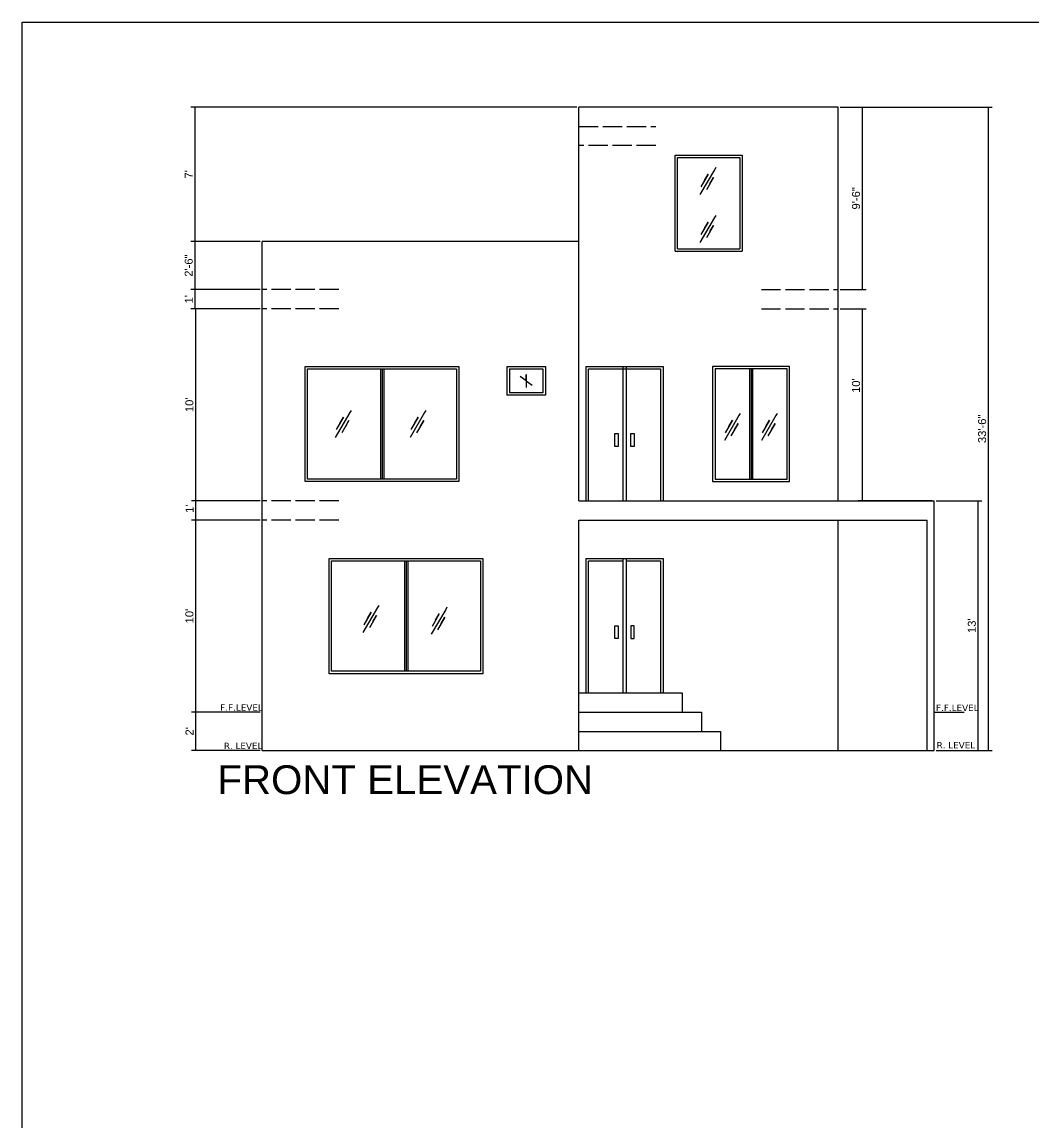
# Model space of a CAD drawing. Header units: inches. Extents: x 2124 to 5445, y -39 to 2337.
# Drawn here: x 2131 to 2763, y 1649 to 2337 of the extents above; entities that cross this region are included whole.
import ezdxf

# ---------------------------------------------------------------- set-up
doc = ezdxf.new("R2010")
doc.units = ezdxf.units.IN
doc.linetypes.add('ACAD_ISO02W100', pattern=[15, 12, -3])
doc.layers.get('Defpoints').update_dxf_attribs({"color": 3})
for name, color, linetype in [('Dash Line', 110, 'Continuous'), ('Dimensions', 91, 'Continuous'), ('Doors', 70, 'Continuous'), ('Glass', 6, 'Continuous'), ('Steps', 61, 'Continuous'), ('Venti', 241, 'ACAD_ISO02W100'), ('Windows', 31, 'Continuous')]:
    doc.layers.add(name, color=color, linetype=linetype)
doc.layers.add('Lettering', color=7, linetype='Continuous', true_color=0xecbcd1)
doc.layers.add('Pillars', color=151, linetype='Continuous', lineweight=30)
doc.layers.add('Walls', color=7, linetype='Continuous', lineweight=30, true_color=0xf0a998)
doc.styles.get("Standard").update_dxf_attribs({"font": 'arial.ttf'})
doc.dimstyles.new('ISO-25', dxfattribs={"dimscale": 2, "dimtxt": 2.5, "dimasz": 2.5, "dimexe": 1.25, "dimexo": 0.625, "dimtad": 1, "dimdec": 1, "dimlunit": 4, "dimtxsty": 'Standard', "dimblk": 'NONE', "dimcen": 2.5, "dimadec": 0, "dimazin": 0, "dimtfac": 1, "dimtdec": 1, "dimtmove": 0, "dimatfit": 3, "dimfxl": 1, "dimarcsym": 0})

# ---------------------------------------------------------------- blocks, each defined once
blk = doc.blocks.new('*D14')
at = {"layer": 'Defpoints', "color": 0, "transparency": 16777216}
for p in [(2478.47, 2283.66), (2238.49, 2199.66), (2280.47, 2199.66)]:
    blk.add_point(p, dxfattribs=at)
at = {"layer": 'Dimensions', "color": 0, "lineweight": -2, "transparency": 16777216}
for p, q in [((2477.22, 2283.66), (2235.99, 2283.66)), ((2238.49, 2283.66), (2238.49, 2199.66)), ((2279.22, 2199.66), (2235.99, 2199.66))]:
    blk.add_line(p, q, dxfattribs=at)
at = {"layer": 'Dimensions', "color": 0, "transparency": 16777216, "insert": (2234.74, 2241.66), "char_height": 5, "attachment_point": 5, "rotation": 90}
blk.add_mtext("7'", dxfattribs=at)
blk = doc.blocks.new('_None')
blk = doc.blocks.new('*D15')
at = {"layer": 'Defpoints', "color": 0, "transparency": 16777216}
for p in [(2280.47, 2199.66), (2238.5, 2169.66), (2280.47, 2169.66)]:
    blk.add_point(p, dxfattribs=at)
at = {"layer": 'Dimensions', "color": 0, "lineweight": -2, "transparency": 16777216}
for p, q in [((2279.22, 2199.66), (2236, 2199.66)), ((2238.5, 2199.66), (2238.5, 2169.66)), ((2279.22, 2169.66), (2236, 2169.66))]:
    blk.add_line(p, q, dxfattribs=at)
at = {"layer": 'Dimensions', "color": 0, "transparency": 16777216, "insert": (2234.69, 2184.66), "char_height": 5, "attachment_point": 5, "rotation": 90}
blk.add_mtext('2\'-6"', dxfattribs=at)
blk = doc.blocks.new('*D16')
at = {"layer": 'Defpoints', "color": 0, "transparency": 16777216}
for p in [(2280.47, 2169.66), (2238.5, 2157.66), (2280.47, 2157.66)]:
    blk.add_point(p, dxfattribs=at)
at = {"layer": 'Dimensions', "color": 0, "lineweight": -2, "transparency": 16777216}
for p, q in [((2279.22, 2169.66), (2236, 2169.66)), ((2238.5, 2169.66), (2238.5, 2157.66)), ((2279.22, 2157.66), (2236, 2157.66))]:
    blk.add_line(p, q, dxfattribs=at)
at = {"layer": 'Dimensions', "color": 0, "transparency": 16777216, "insert": (2234.74, 2163.66), "char_height": 5, "attachment_point": 5, "rotation": 90}
blk.add_mtext("1'", dxfattribs=at)
blk = doc.blocks.new('*D17')
at = {"layer": 'Defpoints', "color": 0, "transparency": 16777216}
for p in [(2280.47, 2037.66), (2238.92, 2025.66), (2280.47, 2025.66)]:
    blk.add_point(p, dxfattribs=at)
at = {"layer": 'Dimensions', "color": 0, "lineweight": -2, "transparency": 16777216}
for p, q in [((2279.22, 2037.66), (2236.42, 2037.66)), ((2238.92, 2037.66), (2238.92, 2025.66)), ((2279.22, 2025.66), (2236.42, 2025.66))]:
    blk.add_line(p, q, dxfattribs=at)
at = {"layer": 'Dimensions', "color": 0, "transparency": 16777216, "insert": (2235.16, 2032.73), "char_height": 5, "attachment_point": 5, "rotation": 90}
blk.add_mtext("1'", dxfattribs=at)
blk = doc.blocks.new('*D18')
at = {"layer": 'Defpoints', "color": 0, "transparency": 16777216}
for p in [(2280.47, 1905.66), (2238.92, 1881.66), (2280.47, 1881.66)]:
    blk.add_point(p, dxfattribs=at)
at = {"layer": 'Dimensions', "color": 0, "lineweight": -2, "transparency": 16777216}
for p, q in [((2279.22, 1905.66), (2236.42, 1905.66)), ((2238.92, 1905.66), (2238.92, 1881.66)), ((2279.22, 1881.66), (2236.42, 1881.66))]:
    blk.add_line(p, q, dxfattribs=at)
at = {"layer": 'Dimensions', "color": 0, "transparency": 16777216, "insert": (2235.16, 1893.66), "char_height": 5, "attachment_point": 5, "rotation": 90}
blk.add_mtext("2'", dxfattribs=at)
blk = doc.blocks.new('*D19')
at = {"layer": 'Defpoints', "color": 0, "transparency": 16777216}
for p in [(2640.47, 2283.66), (2640.47, 2169.66), (2655.39, 2169.66)]:
    blk.add_point(p, dxfattribs=at)
at = {"layer": 'Dimensions', "color": 0, "lineweight": -2, "transparency": 16777216}
for p, q in [((2641.72, 2283.66), (2657.89, 2283.66)), ((2655.39, 2283.66), (2655.39, 2169.66)), ((2641.72, 2169.66), (2657.89, 2169.66))]:
    blk.add_line(p, q, dxfattribs=at)
at = {"layer": 'Dimensions', "color": 0, "transparency": 16777216, "insert": (2651.59, 2226.66), "char_height": 5, "attachment_point": 5, "rotation": 90}
blk.add_mtext('9\'-6"', dxfattribs=at)
blk = doc.blocks.new('*D20')
at = {"layer": 'Defpoints', "color": 0, "transparency": 16777216}
for p in [(2640.47, 2157.66), (2655.39, 2037.66), (2700.47, 2037.66)]:
    blk.add_point(p, dxfattribs=at)
at = {"layer": 'Dimensions', "color": 0, "lineweight": -2, "transparency": 16777216}
for p, q in [((2641.72, 2157.66), (2657.89, 2157.66)), ((2655.39, 2157.66), (2655.39, 2037.66)), ((2699.22, 2037.66), (2652.89, 2037.66))]:
    blk.add_line(p, q, dxfattribs=at)
at = {"layer": 'Dimensions', "color": 0, "transparency": 16777216, "insert": (2651.59, 2109.66), "char_height": 5, "attachment_point": 5, "rotation": 90}
blk.add_mtext("10'", dxfattribs=at)
blk = doc.blocks.new('*D21')
at = {"layer": 'Defpoints', "color": 0, "transparency": 16777216}
for p in [(2700.47, 2037.66), (2700.47, 1881.66), (2727.72, 1881.66)]:
    blk.add_point(p, dxfattribs=at)
at = {"layer": 'Dimensions', "color": 0, "lineweight": -2, "transparency": 16777216}
for p, q in [((2701.72, 2037.66), (2730.22, 2037.66)), ((2727.72, 2037.66), (2727.72, 1881.66)), ((2701.72, 1881.66), (2730.22, 1881.66))]:
    blk.add_line(p, q, dxfattribs=at)
at = {"layer": 'Dimensions', "color": 0, "transparency": 16777216, "insert": (2723.91, 1959.66), "char_height": 5, "attachment_point": 5, "rotation": 90}
blk.add_mtext("13'", dxfattribs=at)
blk = doc.blocks.new('*D22')
at = {"layer": 'Defpoints', "color": 0, "transparency": 16777216}
for p in [(2640.47, 2283.66), (2700.47, 1881.66), (2734.14, 1881.66)]:
    blk.add_point(p, dxfattribs=at)
at = {"layer": 'Dimensions', "color": 0, "lineweight": -2, "transparency": 16777216}
for p, q in [((2641.72, 2283.66), (2736.64, 2283.66)), ((2734.14, 2283.66), (2734.14, 1881.66)), ((2701.72, 1881.66), (2736.64, 1881.66))]:
    blk.add_line(p, q, dxfattribs=at)
at = {"layer": 'Dimensions', "color": 0, "transparency": 16777216, "insert": (2730.34, 2082.66), "char_height": 5, "attachment_point": 5, "rotation": 90}
blk.add_mtext('33\'-6"', dxfattribs=at)
blk = doc.blocks.new('*D13')
at = {"layer": 'Defpoints', "color": 0, "transparency": 16777216}
for p in [(2280.47, 2025.66), (2238.92, 1905.66), (2280.47, 1905.66)]:
    blk.add_point(p, dxfattribs=at)
at = {"layer": 'Dimensions', "color": 0, "lineweight": -2, "transparency": 16777216}
for p, q in [((2279.22, 2025.66), (2236.42, 2025.66)), ((2238.92, 2025.66), (2238.92, 1905.66)), ((2279.22, 1905.66), (2236.42, 1905.66))]:
    blk.add_line(p, q, dxfattribs=at)
at = {"layer": 'Dimensions', "color": 0, "transparency": 16777216, "insert": (2235.12, 1965.66), "char_height": 5, "attachment_point": 5, "rotation": 90}
blk.add_mtext("10'", dxfattribs=at)
blk = doc.blocks.new('*D121')
at = {"layer": 'Defpoints', "color": 0, "transparency": 16777216}
for p in [(2280.47, 2157.66), (2238.92, 2037.66), (2280.47, 2037.66)]:
    blk.add_point(p, dxfattribs=at)
at = {"layer": 'Dimensions', "color": 0, "lineweight": -2, "transparency": 16777216}
for p, q in [((2279.22, 2157.66), (2236.42, 2157.66)), ((2238.92, 2157.66), (2238.92, 2037.66)), ((2279.22, 2037.66), (2236.42, 2037.66))]:
    blk.add_line(p, q, dxfattribs=at)
at = {"layer": 'Dimensions', "color": 0, "transparency": 16777216, "insert": (2235.12, 2097.66), "char_height": 5, "attachment_point": 5, "rotation": 90}
blk.add_mtext("10'", dxfattribs=at)

msp = doc.modelspace()

# ---------------------------------------------------------------- linework, layer by layer
at = {"lineweight": 30}
for p, q in [((2130.52974, 2336.83468), (5444.86737, 2336.83468)), ((2130.52974, 585.72888), (2130.52974, 2336.83468))]:
    msp.add_line(p, q, dxfattribs=at)
for p, q in [((2642.03154, 2037.65921), (2675.08805, 2037.65921)), ((2700.46904, 1881.65921), (2700.46904, 1905.65921)), ((2700.46904, 1905.65921), (2719.18074, 1905.65921))]:
    msp.add_line(p, q)
at = {"layer": 'Dash Line', "linetype": 'ACAD_ISO02W100'}
for p, q in [((2478.46904, 2271.65921), (2526.46904, 2271.65921)), ((2526.46904, 2259.65921), (2478.46904, 2259.65921)), ((2328.46904, 2169.65921), (2280.46904, 2169.65921)), ((2592.46904, 2169.65921), (2640.46904, 2169.65921)), ((2328.46904, 2157.65921), (2280.46904, 2157.65921)), ((2592.46904, 2157.65921), (2640.46904, 2157.65921)), ((2328.46904, 2037.65921), (2280.46904, 2037.65921)), ((2328.46904, 2025.65921), (2280.46904, 2025.65921))]:
    msp.add_line(p, q, dxfattribs=at)
at = {"layer": 'Doors'}
for p, q in [((2482.96904, 2037.65921), (2482.96904, 2121.65921)), ((2482.96904, 2121.65921), (2530.96904, 2121.65921)), ((2484.46904, 2037.65921), (2484.46904, 2120.15921)), ((2484.46904, 2120.15921), (2529.46904, 2120.15921)), ((2505.96904, 2121.65921), (2505.96904, 2037.65921)), ((2507.96904, 2121.65921), (2507.96904, 2037.65921)), ((2529.46904, 2120.15921), (2529.46904, 2037.65921)), ((2530.96904, 2121.65921), (2530.96904, 2037.65921)), ((2500.96904, 2071.65921), (2500.96904, 2079.65921)), ((2500.96904, 2079.65921), (2502.96904, 2079.65921)), ((2502.96904, 2079.65921), (2502.96904, 2071.65921)), ((2510.96904, 2079.65921), (2512.96904, 2079.65921)), ((2510.96904, 2071.65921), (2510.96904, 2079.65921)), ((2512.96904, 2079.65921), (2512.96904, 2071.65921)), ((2502.96904, 2071.65921), (2500.96904, 2071.65921)), ((2512.96904, 2071.65921), (2510.96904, 2071.65921)), ((2482.96904, 1917.65921), (2482.96904, 2001.65921)), ((2482.96904, 2001.65921), (2530.96904, 2001.65921)), ((2484.46904, 1917.65921), (2484.46904, 2000.15921)), ((2484.46904, 2000.15921), (2505.96904, 2000.15921)), ((2505.96904, 2001.65921), (2505.96904, 1917.65921)), ((2507.96904, 2001.65921), (2507.96904, 1917.65921)), ((2507.96904, 2000.15921), (2529.46904, 2000.15921)), ((2529.46904, 2000.15921), (2529.46904, 1917.65921)), ((2530.96904, 2001.65921), (2530.96904, 1917.65921)), ((2500.96904, 1951.65921), (2500.96904, 1959.65921)), ((2500.96904, 1959.65921), (2502.96904, 1959.65921)), ((2502.96904, 1959.65921), (2502.96904, 1951.65921)), ((2510.96904, 1959.65921), (2510.96904, 1951.65921)), ((2512.96904, 1959.65921), (2510.96904, 1959.65921)), ((2512.96904, 1951.65921), (2512.96904, 1959.65921)), ((2502.96904, 1951.65921), (2500.96904, 1951.65921)), ((2510.96904, 1951.65921), (2512.96904, 1951.65921))]:
    msp.add_line(p, q, dxfattribs=at)
at = {"layer": 'Glass'}
for p, q in [((2563.1509, 2244.56357), (2554.05638, 2229.03007)), ((2563.95931, 2245.94432), (2563.1509, 2244.56357)), ((2559.15133, 2241.6907), (2554.60407, 2233.92395)), ((2556.8777, 2237.80732), (2559.15133, 2241.6907)), ((2562.60322, 2239.66969), (2558.09159, 2231.88219)), ((2560.32959, 2235.78632), (2562.60322, 2239.66969)), ((2563.95931, 2216.05223), (2563.1509, 2214.67147)), ((2563.1509, 2214.67147), (2554.05638, 2199.13797)), ((2559.15133, 2211.7986), (2554.60407, 2204.03185)), ((2556.8777, 2207.91523), (2559.15133, 2211.7986)), ((2562.60322, 2209.77759), (2558.09159, 2201.99009)), ((2560.32959, 2205.89422), (2562.60322, 2209.77759)), ((2445.46904, 2112.65921), (2441.80724, 2115.27478)), ((2445.46904, 2112.65921), (2445.46904, 2116.50423)), ((2445.46904, 2116.50423), (2445.46904, 2108.58191)), ((2445.46904, 2112.65921), (2449.13084, 2110.04363)), ((2335.34606, 2092.78879), (2326.25153, 2077.25529)), ((2336.15446, 2094.16954), (2335.34606, 2092.78879)), ((2382.02902, 2092.78879), (2372.93449, 2077.25529)), ((2382.83742, 2094.16954), (2382.02902, 2092.78879)), ((2579.24186, 2092.26986), (2578.43346, 2090.88911)), ((2602.31448, 2092.26986), (2601.50608, 2090.88911)), ((2331.34649, 2089.91592), (2326.79922, 2082.14917)), ((2329.07285, 2086.03254), (2331.34649, 2089.91592)), ((2334.79837, 2087.89491), (2330.28674, 2080.10741)), ((2332.52474, 2084.01154), (2334.79837, 2087.89491)), ((2378.02944, 2089.91592), (2373.48218, 2082.14917)), ((2375.75581, 2086.03254), (2378.02944, 2089.91592)), ((2381.48133, 2087.89491), (2376.9697, 2080.10741)), ((2379.2077, 2084.01154), (2381.48133, 2087.89491)), ((2578.43346, 2090.88911), (2569.33893, 2075.35561)), ((2574.43388, 2088.01624), (2569.88662, 2080.24949)), ((2572.16025, 2084.13286), (2574.43388, 2088.01624)), ((2577.88577, 2085.99523), (2573.37414, 2078.20773)), ((2575.61214, 2082.11186), (2577.88577, 2085.99523)), ((2601.50608, 2090.88911), (2592.41155, 2075.35561)), ((2597.5065, 2088.01624), (2592.95924, 2080.24949)), ((2595.23287, 2084.13286), (2597.5065, 2088.01624)), ((2600.95839, 2085.99523), (2596.44676, 2078.20773)), ((2598.68476, 2082.11186), (2600.95839, 2085.99523)), ((2352.60088, 1970.93313), (2343.50635, 1955.39963)), ((2348.6013, 1968.06026), (2344.05404, 1960.29351)), ((2346.32767, 1964.17689), (2348.6013, 1968.06026)), ((2353.40928, 1972.31389), (2352.60088, 1970.93313)), ((2395.20522, 1969.84592), (2386.11069, 1954.31242)), ((2396.01362, 1971.22668), (2395.20522, 1969.84592)), ((2352.05319, 1966.03926), (2347.54156, 1958.25175)), ((2349.77956, 1962.15588), (2352.05319, 1966.03926)), ((2391.20564, 1966.97305), (2386.65838, 1959.2063)), ((2388.93201, 1963.08967), (2391.20564, 1966.97305)), ((2394.65753, 1964.95204), (2390.1459, 1957.16454)), ((2392.3839, 1961.06867), (2394.65753, 1964.95204))]:
    msp.add_line(p, q, dxfattribs=at)
at = {"layer": 'Pillars'}
for p, q in [((2700.46904, 1881.65921), (2700.46904, 2037.65921)), ((2695.96904, 1881.65921), (2695.96904, 2025.65921)), ((2695.96904, 1881.65921), (2700.46904, 1881.65921))]:
    msp.add_line(p, q, dxfattribs=at)
at = {"layer": 'Steps'}
for p, q in [((2478.46904, 1917.65921), (2542.96904, 1917.65921)), ((2542.96904, 1917.65921), (2542.96904, 1905.65921)), ((2478.46904, 1905.65921), (2554.96904, 1905.65921)), ((2554.96904, 1905.65921), (2554.96904, 1893.65921)), ((2478.46904, 1893.65921), (2566.96904, 1893.65921)), ((2566.96904, 1893.65921), (2566.96904, 1881.65921))]:
    msp.add_line(p, q, dxfattribs=at)
at = {"layer": 'Venti', "linetype": 'Continuous'}
for p, q in [((2433.46904, 2121.65921), (2433.46904, 2103.65921)), ((2433.46904, 2121.65921), (2457.46904, 2121.65921)), ((2434.96904, 2120.15921), (2434.96904, 2105.15921)), ((2434.96904, 2120.15921), (2455.96904, 2120.15921)), ((2455.96904, 2120.15921), (2455.96904, 2105.15921)), ((2457.46904, 2121.65921), (2457.46904, 2103.65921)), ((2455.96904, 2105.15921), (2434.96904, 2105.15921)), ((2457.46904, 2103.65921), (2433.46904, 2103.65921))]:
    msp.add_line(p, q, dxfattribs=at)
at = {"layer": 'Walls'}
for p, q in [((2478.46904, 2037.65921), (2478.46904, 2283.65921)), ((2640.46904, 2283.65921), (2478.46904, 2283.65921)), ((2640.46904, 2037.65921), (2640.46904, 2283.65921)), ((2280.46904, 1881.65921), (2280.46904, 2199.65921)), ((2478.46904, 2199.65921), (2280.46904, 2199.65921)), ((2478.46904, 2037.65921), (2700.46904, 2037.65921)), ((2478.46904, 1881.65921), (2478.46904, 2025.65921)), ((2478.46904, 2025.65921), (2695.96904, 2025.65921)), ((2640.46904, 1881.65921), (2640.46904, 2025.65921)), ((2280.46904, 1881.65921), (2695.96904, 1881.65921))]:
    msp.add_line(p, q, dxfattribs=at)
at = {"layer": 'Windows'}
for p, q in [((2538.46904, 2193.65921), (2538.46904, 2253.65921)), ((2538.46904, 2253.65921), (2580.46904, 2253.65921)), ((2539.96904, 2195.15921), (2539.96904, 2252.15921)), ((2539.96904, 2252.15921), (2578.96904, 2252.15921)), ((2578.96904, 2252.15921), (2578.96904, 2195.15921)), ((2580.46904, 2253.65921), (2580.46904, 2193.65921)), ((2539.96904, 2195.15921), (2578.96904, 2195.15921)), ((2538.46904, 2193.65921), (2580.46904, 2193.65921)), ((2307.46904, 2049.65921), (2307.46904, 2121.65921)), ((2307.46904, 2121.65921), (2403.46904, 2121.65921)), ((2308.96904, 2051.15921), (2308.96904, 2120.15921)), ((2308.96904, 2120.15921), (2401.96904, 2120.15921)), ((2354.46904, 2120.15921), (2354.46904, 2051.15921)), ((2355.46904, 2120.15921), (2355.46904, 2051.15921)), ((2356.46904, 2120.15921), (2356.46904, 2051.15921)), ((2401.96904, 2120.15921), (2401.96904, 2051.15921)), ((2403.46904, 2121.65921), (2403.46904, 2049.65921)), ((2609.96904, 2121.65921), (2561.96904, 2121.65921)), ((2561.96904, 2121.65921), (2561.96904, 2049.65921)), ((2608.46904, 2120.15921), (2563.46904, 2120.15921)), ((2563.46904, 2120.15921), (2563.46904, 2051.15921)), ((2584.96904, 2120.15921), (2584.96904, 2051.15921)), ((2585.96904, 2120.15921), (2585.96904, 2051.15921)), ((2586.96904, 2120.15921), (2586.96904, 2051.15921)), ((2608.46904, 2051.15921), (2608.46904, 2120.15921)), ((2609.96904, 2049.65921), (2609.96904, 2121.65921)), ((2401.96904, 2051.15921), (2308.96904, 2051.15921)), ((2563.46904, 2051.15921), (2608.46904, 2051.15921)), ((2403.46904, 2049.65921), (2307.46904, 2049.65921)), ((2561.96904, 2049.65921), (2609.96904, 2049.65921)), ((2322.46904, 1929.65921), (2322.46904, 2001.65921)), ((2322.46904, 2001.65921), (2418.46904, 2001.65921)), ((2323.96904, 1931.15921), (2323.96904, 2000.15921)), ((2323.96904, 2000.15921), (2369.46904, 2000.15921)), ((2369.46904, 2000.15921), (2369.46904, 1931.15921)), ((2369.46904, 2000.15921), (2371.46904, 2000.15921)), ((2370.46904, 2000.15921), (2370.46904, 1931.15921)), ((2371.46904, 2000.15921), (2416.96904, 2000.15921)), ((2371.46904, 2000.15921), (2371.46904, 1931.15921)), ((2416.96904, 2000.15921), (2416.96904, 1931.15921)), ((2418.46904, 2001.65921), (2418.46904, 1929.65921)), ((2418.46904, 1929.65921), (2322.46904, 1929.65921)), ((2416.96904, 1931.15921), (2323.96904, 1931.15921))]:
    msp.add_line(p, q, dxfattribs=at)

# ---------------------------------------------------------------- texts
at = {"layer": 'Lettering', "attachment_point": 1}
for s, width, insert, char_height in [('\\pxqc;{\\fVerdana|b0|i0|c0|p34;F.F.LEVEL}', 69.1923282, (2233.05781, 1910.53175), 4), ('\\pxqc;{\\fVerdana|b0|i0|c0|p34;F.F.LEVEL}', 69.1923282, (2680.20373, 1910.27273), 4), ('\\pxqc;{\\fVerdana|b0|i0|c0|p34;R. LEVEL}', 69.1923282, (2234.03992, 1886.55186), 4), ('\\pxqc;{\\fVerdana|b0|i0|c0|p34;R. LEVEL}', 69.1923282, (2679.34586, 1886.95708), 4), ('\\pxqc,t20;FRONT ELEVATION', 373.9099719, (2182.98467, 1872.44176), 18)]:
    msp.add_mtext_dynamic_manual_height_columns(s, width=width, gutter_width=1, heights=[0], dxfattribs=dict(at, insert=insert, char_height=char_height))

# ---------------------------------------------------------------- dimensions: what is measured, and where the dimension line sits
at = {"layer": 'Dimensions'}
for base, p1, p2, picture, middle in [((2238.49167, 2199.65921), (2478.46904, 2283.65921), (2280.46904, 2199.65921), '*D14', (2238.49167, 2241.65921)), ((2655.39027, 2169.65921), (2640.46904, 2283.65921), (2640.46904, 2169.65921), '*D19', (2655.39027, 2226.65921)), ((2734.14382, 1881.65921), (2640.46904, 2283.65921), (2700.46904, 1881.65921), '*D22', (2734.14382, 2082.65921)), ((2238.49529, 2169.65921), (2280.46904, 2199.65921), (2280.46904, 2169.65921), '*D15', (2238.49529, 2184.65921)), ((2238.49529, 2157.65921), (2280.46904, 2169.65921), (2280.46904, 2157.65921), '*D16', (2238.49529, 2163.65921)), ((2655.39027, 2037.65921), (2640.46904, 2157.65921), (2700.46904, 2037.65921), '*D20', (2655.39027, 2109.65921)), ((2238.92061, 2025.65921), (2280.46904, 2037.65921), (2280.46904, 2025.65921), '*D17', (2238.92061, 2032.72543)), ((2727.71665, 1881.65921), (2700.46904, 2037.65921), (2700.46904, 1881.65921), '*D21', (2727.71665, 1959.65921)), ((2238.92061, 1881.65921), (2280.46904, 1905.65921), (2280.46904, 1881.65921), '*D18', (2238.92061, 1893.65921))]:
    dim = msp.add_linear_dim(base=base, p1=p1, p2=p2, angle=90, dimstyle='ISO-25', dxfattribs=at)
    dim.commit()
    dim.dimension.update_dxf_attribs({"geometry": picture, "text_midpoint": middle, "dimtype": 160})
for base, p1, p2, picture, middle in [((2238.92061, 2037.65921), (2280.46904, 2157.65921), (2280.46904, 2037.65921), '*D121', (2235.11775, 2097.65921)), ((2238.92061, 1905.65921), (2280.46904, 2025.65921), (2280.46904, 1905.65921), '*D13', (2235.11775, 1965.65921))]:
    dim = msp.add_linear_dim(base=base, p1=p1, p2=p2, angle=90, dimstyle='ISO-25', dxfattribs=at)
    dim.commit()
    dim.dimension.update_dxf_attribs({"geometry": picture, "text_midpoint": middle})

doc.saveas('drawing.dxf')
